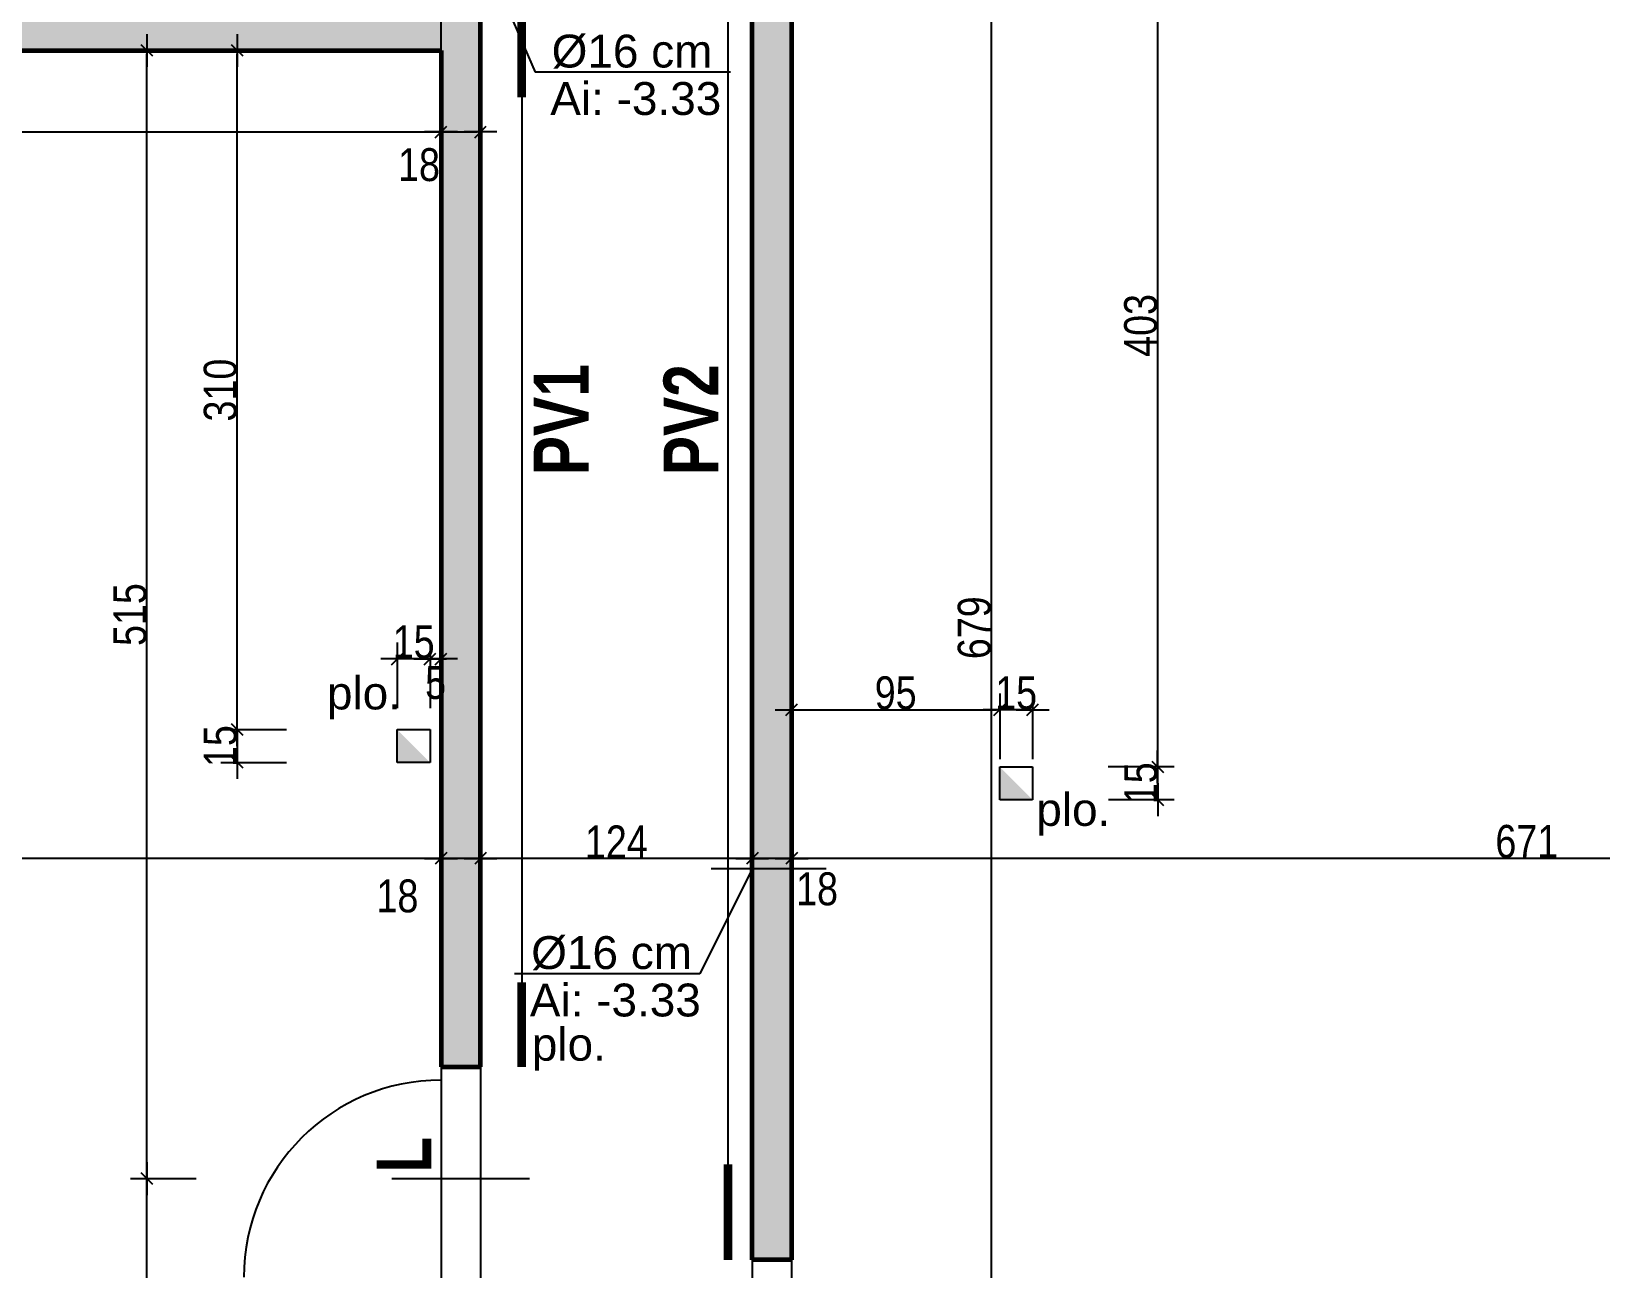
# Model space of a CAD drawing. Header units: millimetres. Extents: x -1921 to 5237, y 0 to 8595.
# Drawn here: x 821 to 1537, y 5737 to 6302 of the extents above; entities that cross this region are included whole.
import ezdxf
from ezdxf.enums import TextEntityAlignment as Align

# ---------------------------------------------------------------- set-up
doc = ezdxf.new("R2010")
doc.units = ezdxf.units.MM
doc.linetypes.add('CACHEX2', pattern=[19.05, 12.7, -6.35])
for name, color, linetype in [('01_cote_gen', 4, 'Continuous'), ('01_linteaux', 2, 'Continuous'), ('01_murs_sup', 2, 'CACHEX2'), ('01_poch_murs', 253, 'Continuous'), ('01_poch_poteaux', 250, 'Continuous'), ('01_resv', 32, 'Continuous'), ('01_texte', 230, 'Continuous'), ('AA_COTES', 2, 'Continuous')]:
    doc.layers.add(name, color=color, linetype=linetype)
doc.layers.add('01_murs_coup', color=5, linetype='Continuous', lineweight=60)
doc.styles.add('ARIAL', font='arial.ttf')
doc.styles.add('impact', font='impact.ttf')
doc.styles.add('STYLE2', font='ARIALN.TTF')
doc.dimstyles.new('JB50', dxfattribs={"dimscale": 0.1, "dimtxt": 150, "dimasz": 15, "dimexe": 0.1, "dimexo": 0.1, "dimgap": 0.09, "dimtad": 1, "dimdec": 1, "dimdsep": 46, "dimtxsty": 'STYLE2', "dimblk1": 'BOND_G', "dimblk2": 'BOND_D', "dimsah": 1, "dimcen": 1.5, "dimdle": 0.01, "dimse1": 1, "dimse2": 1, "dimclrd": 4, "dimclre": 2, "dimclrt": 6, "dimazin": 2, "dimtfac": 2.333333, "dimtdec": 1, "dimtix": 1, "dimtmove": 2, "dimatfit": 3, "dimldrblk": 'BOND_G', "dimfxl": 1, "dimtolj": 1, "dimtzin": 0, "dimarcsym": 0})
pattern_1 = [(135, (-32158.9156, 27422.237), (-11.2253202, 9e-16), [7.9375, -7.9375])]

# ---------------------------------------------------------------- blocks, each defined once
blk = doc.blocks.new('BOND_G')
at = {"layer": 'AA_COTES', "color": 0}
for p, q in [((0, -5), (0, 15)), ((5, 0), (-5, 0)), ((1.77, 1.77), (-1.77, -1.77))]:
    blk.add_line(p, q, dxfattribs=at)
blk = doc.blocks.new('BOND_D')
at = {"layer": 'AA_COTES', "color": 0}
for p, q in [((0, 5), (0, -15)), ((5, 0), (-5, 0)), ((-1.77, -1.77), (1.77, 1.77))]:
    blk.add_line(p, q, dxfattribs=at)
blk = doc.blocks.new('*D122')
at = {"layer": '01_cote_gen', "color": 4, "lineweight": -2, "transparency": 16777216}
blk.add_line((566.41, 6255.76), (1006.42, 6255.76), dxfattribs=at)
at = {"layer": 'DEFPOINTS', "color": 0}
for p in [(564.91, 6263.26), (1007.92, 6255.76), (1007.92, 6252.74)]:
    blk.add_point(p, dxfattribs=at)
at = {"layer": '01_cote_gen', "color": 4, "lineweight": -2, "transparency": 16777216, "xscale": 1.5, "yscale": 1.5, "zscale": 1.5, "rotation": 180}
blk.add_blockref('BOND_G', (564.91, 6255.76), dxfattribs=at)
at = {"layer": '01_cote_gen', "color": 4, "lineweight": -2, "transparency": 16777216, "xscale": 1.5, "yscale": 1.5, "zscale": 1.5}
blk.add_blockref('BOND_D', (1007.92, 6255.76), dxfattribs=at)
at = {"layer": '01_cote_gen', "color": 6, "transparency": 16777216, "insert": (786.42, 6263.42), "char_height": 15, "attachment_point": 5, "style": 'STYLE2'}
blk.add_mtext('\\A1;443', dxfattribs=at)
blk = doc.blocks.new('*D123')
at = {"layer": '01_cote_gen', "color": 4, "lineweight": -2, "transparency": 16777216}
blk.add_line((1009.42, 6255.76), (1024.42, 6255.76), dxfattribs=at)
at = {"layer": 'DEFPOINTS', "color": 0}
for p in [(1007.92, 6288.97), (1025.92, 6288.97), (1025.92, 6255.76)]:
    blk.add_point(p, dxfattribs=at)
at = {"layer": '01_cote_gen', "color": 4, "lineweight": -2, "transparency": 16777216, "xscale": 1.5, "yscale": 1.5, "zscale": 1.5, "rotation": 180}
blk.add_blockref('BOND_G', (1007.92, 6255.76), dxfattribs=at)
at = {"layer": '01_cote_gen', "color": 4, "lineweight": -2, "transparency": 16777216, "xscale": 1.5, "yscale": 1.5, "zscale": 1.5}
blk.add_blockref('BOND_D', (1025.92, 6255.76), dxfattribs=at)
at = {"layer": '01_cote_gen', "color": 6, "transparency": 16777216, "insert": (997.85, 6240.7), "char_height": 15, "attachment_point": 5, "style": 'STYLE2'}
blk.add_mtext('\\A1;18', dxfattribs=at)
blk = doc.blocks.new('*D405')
at = {"layer": '01_cote_gen', "color": 4, "lineweight": -2, "transparency": 16777216}
blk.add_line((873.69, 5477.41), (873.69, 5776.41), dxfattribs=at)
at = {"layer": 'DEFPOINTS', "color": 0}
for p in [(873.69, 5777.91), (985.52, 5777.91), (960.45, 5475.91)]:
    blk.add_point(p, dxfattribs=at)
at = {"layer": '01_cote_gen', "color": 4, "lineweight": -2, "transparency": 16777216, "xscale": 1.5, "yscale": 1.5, "zscale": 1.5}
for name, p, rotation in [('BOND_D', (873.69, 5777.91), 90), ('BOND_G', (873.69, 5475.91), 270)]:
    blk.add_blockref(name, p, dxfattribs=dict(at, rotation=rotation))
at = {"layer": '01_cote_gen', "color": 6, "transparency": 16777216, "insert": (866.03, 5626.91), "char_height": 15, "attachment_point": 5, "rotation": 90, "style": 'STYLE2'}
blk.add_mtext('\\A1;302', dxfattribs=at)
blk = doc.blocks.new('*D406')
at = {"layer": '01_cote_gen', "color": 4, "lineweight": -2, "transparency": 16777216}
blk.add_line((873.69, 5779.41), (873.69, 6291.41), dxfattribs=at)
at = {"layer": 'DEFPOINTS', "color": 0}
for p in [(873.69, 6292.91), (896.2, 6292.91), (896.19, 5777.91)]:
    blk.add_point(p, dxfattribs=at)
at = {"layer": '01_cote_gen', "color": 4, "lineweight": -2, "transparency": 16777216, "xscale": 1.5, "yscale": 1.5, "zscale": 1.5}
for name, p, rotation in [('BOND_D', (873.69, 6292.91), 90), ('BOND_G', (873.69, 5777.91), 270)]:
    blk.add_blockref(name, p, dxfattribs=dict(at, rotation=rotation))
at = {"layer": '01_cote_gen', "color": 6, "transparency": 16777216, "insert": (866.03, 6035.41), "char_height": 15, "attachment_point": 5, "rotation": 90, "style": 'STYLE2'}
blk.add_mtext('\\A1;515', dxfattribs=at)
blk = doc.blocks.new('*D422')
at = {"layer": '01_cote_gen', "color": 4, "lineweight": -2, "transparency": 16777216}
blk.add_line((1259, 6367.4), (1259, 5691.4), dxfattribs=at)
at = {"layer": 'DEFPOINTS', "color": 0}
for p in [(1240.86, 6368.9), (1190.32, 5689.9), (1259, 5689.9)]:
    blk.add_point(p, dxfattribs=at)
at = {"layer": '01_cote_gen', "color": 4, "lineweight": -2, "transparency": 16777216, "xscale": 1.5, "yscale": 1.5, "zscale": 1.5}
for name, p, rotation in [('BOND_G', (1259, 6368.9), 90), ('BOND_D', (1259, 5689.9), 270)]:
    blk.add_blockref(name, p, dxfattribs=dict(at, rotation=rotation))
at = {"layer": '01_cote_gen', "color": 6, "transparency": 16777216, "insert": (1251.33, 6029.4), "char_height": 15, "attachment_point": 5, "rotation": 90, "style": 'STYLE2'}
blk.add_mtext('\\A1;679', dxfattribs=at)
blk = doc.blocks.new('*D626')
at = {"layer": '01_cote_gen', "color": 4, "lineweight": -2, "transparency": 16777216}
blk.add_line((1837.42, 5924.1), (1169.42, 5924.1), dxfattribs=at)
at = {"layer": 'DEFPOINTS', "color": 0}
for p in [(1167.92, 5944.53), (1838.92, 5944.52), (1167.92, 5924.1)]:
    blk.add_point(p, dxfattribs=at)
at = {"layer": '01_cote_gen', "color": 4, "lineweight": -2, "transparency": 16777216, "xscale": 1.5, "yscale": 1.5, "zscale": 1.5, "rotation": 180}
blk.add_blockref('BOND_D', (1167.92, 5924.1), dxfattribs=at)
at = {"layer": '01_cote_gen', "color": 4, "lineweight": -2, "transparency": 16777216, "xscale": 1.5, "yscale": 1.5, "zscale": 1.5}
blk.add_blockref('BOND_G', (1838.92, 5924.1), dxfattribs=at)
at = {"layer": '01_cote_gen', "color": 6, "transparency": 16777216, "insert": (1503.42, 5931.77), "char_height": 15, "attachment_point": 5, "style": 'STYLE2'}
blk.add_mtext('\\A1;671', dxfattribs=at)
blk = doc.blocks.new('*D627')
at = {"layer": '01_cote_gen', "color": 4, "lineweight": -2, "transparency": 16777216}
blk.add_line((1166.42, 5924.1), (1151.42, 5924.1), dxfattribs=at)
at = {"layer": 'DEFPOINTS', "color": 0}
for p in [(1149.92, 5961.35), (1167.92, 5961.35), (1149.92, 5924.1)]:
    blk.add_point(p, dxfattribs=at)
at = {"layer": '01_cote_gen', "color": 4, "lineweight": -2, "transparency": 16777216, "xscale": 1.5, "yscale": 1.5, "zscale": 1.5, "rotation": 180}
blk.add_blockref('BOND_D', (1149.92, 5924.1), dxfattribs=at)
at = {"layer": '01_cote_gen', "color": 4, "lineweight": -2, "transparency": 16777216, "xscale": 1.5, "yscale": 1.5, "zscale": 1.5}
blk.add_blockref('BOND_G', (1167.92, 5924.1), dxfattribs=at)
at = {"layer": '01_cote_gen', "color": 6, "transparency": 16777216, "insert": (1179.51, 5910.12), "char_height": 15, "attachment_point": 5, "style": 'STYLE2'}
blk.add_mtext('\\A1;18', dxfattribs=at)
blk = doc.blocks.new('*D628')
at = {"layer": '01_cote_gen', "color": 4, "lineweight": -2, "transparency": 16777216}
blk.add_line((1148.42, 5924.1), (1027.42, 5924.1), dxfattribs=at)
at = {"layer": 'DEFPOINTS', "color": 0}
for p in [(1025.92, 5946.6), (1149.92, 5946.6), (1025.92, 5924.1)]:
    blk.add_point(p, dxfattribs=at)
at = {"layer": '01_cote_gen', "color": 4, "lineweight": -2, "transparency": 16777216, "xscale": 1.5, "yscale": 1.5, "zscale": 1.5, "rotation": 180}
blk.add_blockref('BOND_D', (1025.92, 5924.1), dxfattribs=at)
at = {"layer": '01_cote_gen', "color": 4, "lineweight": -2, "transparency": 16777216, "xscale": 1.5, "yscale": 1.5, "zscale": 1.5}
blk.add_blockref('BOND_G', (1149.92, 5924.1), dxfattribs=at)
at = {"layer": '01_cote_gen', "color": 6, "transparency": 16777216, "insert": (1087.92, 5931.64), "char_height": 15, "attachment_point": 5, "style": 'STYLE2'}
blk.add_mtext('\\A1;124', dxfattribs=at)
blk = doc.blocks.new('*D629')
at = {"layer": '01_cote_gen', "color": 4, "lineweight": -2, "transparency": 16777216}
blk.add_line((1024.42, 5924.1), (1009.42, 5924.1), dxfattribs=at)
at = {"layer": 'DEFPOINTS', "color": 0}
for p in [(1007.92, 5960.06), (1025.92, 5960.06), (1007.92, 5924.1)]:
    blk.add_point(p, dxfattribs=at)
at = {"layer": '01_cote_gen', "color": 4, "lineweight": -2, "transparency": 16777216, "xscale": 1.5, "yscale": 1.5, "zscale": 1.5, "rotation": 180}
blk.add_blockref('BOND_D', (1007.92, 5924.1), dxfattribs=at)
at = {"layer": '01_cote_gen', "color": 4, "lineweight": -2, "transparency": 16777216, "xscale": 1.5, "yscale": 1.5, "zscale": 1.5}
blk.add_blockref('BOND_G', (1025.92, 5924.1), dxfattribs=at)
at = {"layer": '01_cote_gen', "color": 6, "transparency": 16777216, "insert": (988.02, 5906.88), "char_height": 15, "attachment_point": 5, "style": 'STYLE2'}
blk.add_mtext('\\A1;18', dxfattribs=at)
blk = doc.blocks.new('*D630')
at = {"layer": '01_cote_gen', "color": 4, "lineweight": -2, "transparency": 16777216}
blk.add_line((1006.42, 5924.1), (566.41, 5924.1), dxfattribs=at)
at = {"layer": 'DEFPOINTS', "color": 0}
for p in [(564.91, 6007.92), (1007.92, 5974.29), (564.91, 5924.1)]:
    blk.add_point(p, dxfattribs=at)
at = {"layer": '01_cote_gen', "color": 4, "lineweight": -2, "transparency": 16777216, "xscale": 1.5, "yscale": 1.5, "zscale": 1.5, "rotation": 180}
blk.add_blockref('BOND_D', (564.91, 5924.1), dxfattribs=at)
at = {"layer": '01_cote_gen', "color": 4, "lineweight": -2, "transparency": 16777216, "xscale": 1.5, "yscale": 1.5, "zscale": 1.5}
blk.add_blockref('BOND_G', (1007.92, 5924.1), dxfattribs=at)
at = {"layer": '01_cote_gen', "color": 6, "transparency": 16777216, "insert": (786.42, 5931.77), "char_height": 15, "attachment_point": 5, "style": 'STYLE2'}
blk.add_mtext('\\A1;443', dxfattribs=at)
blk = doc.blocks.new('*D771')
at = {"layer": '01_cote_gen', "color": 4, "lineweight": -2, "transparency": 16777216}
for p, q in [((914.9, 5984.38), (914.9, 5985.88)), ((914.9, 5982.88), (914.9, 5967.88)), ((914.9, 5966.38), (914.9, 5964.88))]:
    blk.add_line(p, q, dxfattribs=at)
at = {"layer": 'DEFPOINTS', "color": 0}
for p in [(987.93, 5982.88), (914.9, 5967.88), (987.93, 5967.88)]:
    blk.add_point(p, dxfattribs=at)
at = {"layer": '01_cote_gen', "color": 4, "lineweight": -2, "transparency": 16777216, "xscale": 1.5, "yscale": 1.5, "zscale": 1.5}
for name, p, rotation in [('BOND_G', (914.9, 5982.88), 270), ('BOND_D', (914.9, 5967.88), 90)]:
    blk.add_blockref(name, p, dxfattribs=dict(at, rotation=rotation))
at = {"layer": '01_cote_gen', "color": 6, "transparency": 16777216, "insert": (907.23, 5975.38), "char_height": 15, "attachment_point": 5, "rotation": 90, "style": 'STYLE2'}
blk.add_mtext('\\A1;15', dxfattribs=at)
blk = doc.blocks.new('*D772')
at = {"layer": '01_cote_gen', "color": 4, "lineweight": -2, "transparency": 16777216}
blk.add_line((914.9, 5984.38), (914.9, 6291.41), dxfattribs=at)
at = {"layer": 'DEFPOINTS', "color": 0}
for p in [(914.9, 6292.91), (918.34, 6292.91), (937.4, 5982.88)]:
    blk.add_point(p, dxfattribs=at)
at = {"layer": '01_cote_gen', "color": 4, "lineweight": -2, "transparency": 16777216, "xscale": 1.5, "yscale": 1.5, "zscale": 1.5}
for name, p, rotation in [('BOND_D', (914.9, 6292.91), 90), ('BOND_G', (914.9, 5982.88), 270)]:
    blk.add_blockref(name, p, dxfattribs=dict(at, rotation=rotation))
at = {"layer": '01_cote_gen', "color": 6, "transparency": 16777216, "insert": (907.23, 6137.89), "char_height": 15, "attachment_point": 5, "rotation": 90, "style": 'STYLE2'}
blk.add_mtext('\\A1;310', dxfattribs=at)
blk = doc.blocks.new('*D773')
at = {"layer": '01_cote_gen', "color": 4, "lineweight": -2, "transparency": 16777216}
for p, q in [((986.43, 6015.19), (984.93, 6015.19)), ((1002.93, 6015.19), (987.93, 6015.19)), ((1004.43, 6015.19), (1005.93, 6015.19))]:
    blk.add_line(p, q, dxfattribs=at)
at = {"layer": 'DEFPOINTS', "color": 0}
for p in [(987.93, 6015.19), (987.93, 5982.88), (1002.93, 5982.88)]:
    blk.add_point(p, dxfattribs=at)
at = {"layer": '01_cote_gen', "color": 4, "lineweight": -2, "transparency": 16777216, "xscale": 1.5, "yscale": 1.5, "zscale": 1.5}
blk.add_blockref('BOND_D', (987.93, 6015.19), dxfattribs=at)
at = {"layer": '01_cote_gen', "color": 4, "lineweight": -2, "transparency": 16777216, "xscale": 1.5, "yscale": 1.5, "zscale": 1.5, "rotation": 180}
blk.add_blockref('BOND_G', (1002.93, 6015.19), dxfattribs=at)
at = {"layer": '01_cote_gen', "color": 6, "transparency": 16777216, "insert": (995.43, 6022.86), "char_height": 15, "attachment_point": 5, "style": 'STYLE2'}
blk.add_mtext('\\A1;15', dxfattribs=at)
blk = doc.blocks.new('*D774')
at = {"layer": '01_cote_gen', "color": 4, "lineweight": -2, "transparency": 16777216}
blk.add_line((1004.43, 6015.19), (1006.42, 6015.19), dxfattribs=at)
at = {"layer": 'DEFPOINTS', "color": 0}
for p in [(1007.92, 6015.19), (1002.93, 6007.69), (1007.92, 6007.69)]:
    blk.add_point(p, dxfattribs=at)
at = {"layer": '01_cote_gen', "color": 4, "lineweight": -2, "transparency": 16777216, "xscale": 1.5, "yscale": 1.5, "zscale": 1.5, "rotation": 180}
blk.add_blockref('BOND_G', (1002.93, 6015.19), dxfattribs=at)
at = {"layer": '01_cote_gen', "color": 4, "lineweight": -2, "transparency": 16777216, "xscale": 1.5, "yscale": 1.5, "zscale": 1.5}
blk.add_blockref('BOND_D', (1007.92, 6015.19), dxfattribs=at)
at = {"layer": '01_cote_gen', "color": 6, "transparency": 16777216, "insert": (1005.43, 6004.28), "char_height": 15, "attachment_point": 5, "style": 'STYLE2'}
blk.add_mtext('\\A1;5', dxfattribs=at)
blk = doc.blocks.new('*D775')
at = {"layer": '01_cote_gen', "color": 4, "lineweight": -2, "transparency": 16777216}
for p, q in [((1335.01, 5967.41), (1335.01, 5968.91)), ((1335.01, 5950.91), (1335.01, 5965.91)), ((1335.01, 5949.41), (1335.01, 5947.91))]:
    blk.add_line(p, q, dxfattribs=at)
at = {"layer": 'DEFPOINTS', "color": 0}
for p in [(1325.79, 5965.91), (1335.01, 5965.91), (1325.79, 5950.91)]:
    blk.add_point(p, dxfattribs=at)
at = {"layer": '01_cote_gen', "color": 4, "lineweight": -2, "transparency": 16777216, "xscale": 1.5, "yscale": 1.5, "zscale": 1.5}
for name, p, rotation in [('BOND_D', (1335.01, 5965.91), 270), ('BOND_G', (1335.01, 5950.91), 90)]:
    blk.add_blockref(name, p, dxfattribs=dict(at, rotation=rotation))
at = {"layer": '01_cote_gen', "color": 6, "transparency": 16777216, "insert": (1327.34, 5958.41), "char_height": 15, "attachment_point": 5, "rotation": 90, "style": 'STYLE2'}
blk.add_mtext('\\A1;15', dxfattribs=at)
blk = doc.blocks.new('*D776')
at = {"layer": '01_cote_gen', "color": 4, "lineweight": -2, "transparency": 16777216}
blk.add_line((1334.92, 6367.4), (1334.92, 5967.41), dxfattribs=at)
at = {"layer": 'DEFPOINTS', "color": 0}
for p in [(1326.44, 6368.9), (1312.51, 5965.91), (1334.92, 5965.91)]:
    blk.add_point(p, dxfattribs=at)
at = {"layer": '01_cote_gen', "color": 4, "lineweight": -2, "transparency": 16777216, "xscale": 1.5, "yscale": 1.5, "zscale": 1.5}
for name, p, rotation in [('BOND_G', (1334.92, 6368.9), 90), ('BOND_D', (1334.92, 5965.91), 270)]:
    blk.add_blockref(name, p, dxfattribs=dict(at, rotation=rotation))
at = {"layer": '01_cote_gen', "color": 6, "transparency": 16777216, "insert": (1327.26, 6167.4), "char_height": 15, "attachment_point": 5, "rotation": 90, "style": 'STYLE2'}
blk.add_mtext('\\A1;403', dxfattribs=at)
blk = doc.blocks.new('*D777')
at = {"layer": '01_cote_gen', "color": 4, "lineweight": -2, "transparency": 16777216}
blk.add_line((1169.42, 5991.94), (1261.38, 5991.94), dxfattribs=at)
at = {"layer": 'DEFPOINTS', "color": 0}
for p in [(1262.88, 5991.94), (1167.92, 5978.58), (1262.88, 5965.91)]:
    blk.add_point(p, dxfattribs=at)
at = {"layer": '01_cote_gen', "color": 4, "lineweight": -2, "transparency": 16777216, "xscale": 1.5, "yscale": 1.5, "zscale": 1.5, "rotation": 180}
blk.add_blockref('BOND_G', (1167.92, 5991.94), dxfattribs=at)
at = {"layer": '01_cote_gen', "color": 4, "lineweight": -2, "transparency": 16777216, "xscale": 1.5, "yscale": 1.5, "zscale": 1.5}
blk.add_blockref('BOND_D', (1262.88, 5991.94), dxfattribs=at)
at = {"layer": '01_cote_gen', "color": 6, "transparency": 16777216, "insert": (1215.4, 5999.61), "char_height": 15, "attachment_point": 5, "style": 'STYLE2'}
blk.add_mtext('\\A1;95', dxfattribs=at)
blk = doc.blocks.new('*D778')
at = {"layer": '01_cote_gen', "color": 4, "lineweight": -2, "transparency": 16777216}
for p, q in [((1261.38, 5991.94), (1259.88, 5991.94)), ((1277.88, 5991.94), (1262.88, 5991.94)), ((1279.38, 5991.94), (1280.88, 5991.94))]:
    blk.add_line(p, q, dxfattribs=at)
at = {"layer": 'DEFPOINTS', "color": 0}
for p in [(1262.88, 5991.94), (1262.88, 5984.44), (1277.88, 0)]:
    blk.add_point(p, dxfattribs=at)
at = {"layer": '01_cote_gen', "color": 4, "lineweight": -2, "transparency": 16777216, "xscale": 1.5, "yscale": 1.5, "zscale": 1.5}
blk.add_blockref('BOND_D', (1262.88, 5991.94), dxfattribs=at)
at = {"layer": '01_cote_gen', "color": 4, "lineweight": -2, "transparency": 16777216, "xscale": 1.5, "yscale": 1.5, "zscale": 1.5, "rotation": 180}
blk.add_blockref('BOND_G', (1277.88, 5991.94), dxfattribs=at)
at = {"layer": '01_cote_gen', "color": 6, "transparency": 16777216, "insert": (1270.38, 5999.61), "char_height": 15, "attachment_point": 5, "style": 'STYLE2'}
blk.add_mtext('\\A1;15', dxfattribs=at)

msp = doc.modelspace()

# ---------------------------------------------------------------- hatches: boundary and pattern name
at = {"layer": '01_murs_sup', "ltscale": 2}
h = msp.add_hatch(dxfattribs=at)
h.set_pattern_fill('DASH', color=256, scale=2.5, angle=135)
h.set_pattern_definition(pattern_1)
h.paths.add_polyline_path([(336.91, 6995.9), (320.91, 6995.9), (320.91, 6993.91), (320.9, 6993.91), (320.9, 6973.91), (320.91, 6973.91), (320.93, 6292.92), (548.91, 6292.92), (548.91, 6272.91), (564.91, 6272.91), (564.91, 6292.91), (1007.92, 6292.91), (1007.92, 5828.91), (1025.92, 5828.91), (1025.92, 6561.91), (1007.92, 6561.91), (1007.92, 6310.91), (336.93, 6310.91)])
h = msp.add_hatch(dxfattribs=at)
h.set_pattern_fill('DASH', color=256, scale=2.5, angle=135)
h.set_pattern_definition(pattern_1)
h.paths.add_polyline_path([(1855.99, 6838.91), (1854.92, 6838.91), (1838.92, 6840.91), (1838.92, 6386.9), (1167.92, 6386.9), (1167.92, 6686.9), (1149.92, 6686.9), (1149.92, 5740.9), (1167.92, 5740.9), (1167.92, 6368.9), (1838.92, 6368.9), (1838.92, 6261.91), (1854.92, 6261.91), (1854.92, 6818.91), (1855.99, 6818.91)])
at = {"layer": '01_poch_murs'}
h = msp.add_hatch(color=256, dxfattribs=at)
h.dxf.hatch_style = 1
h.paths.add_polyline_path([(751.92, 7315.9), (573.92, 7315.9), (573.92, 7299.9), (751.92, 7299.9)])
h.paths.add_polyline_path([(1143.92, 7315.9), (933.92, 7315.9), (933.92, 7299.9), (1078.92, 7299.9), (1078.92, 6836.9), (1007.92, 6836.9), (1007.92, 6673.9), (1025.92, 6673.9), (1025.92, 6818.9), (1149.92, 6818.9), (1149.92, 6740.9), (1167.92, 6740.9), (1167.92, 6836.9), (1096.92, 6836.9), (1096.92, 7299.9), (1143.92, 7299.9)])
h.paths.add_polyline_path([(1025.92, 6571.91), (1007.92, 6571.91), (1007.92, 6310.91), (336.92, 6310.91), (336.92, 6400.92), (320.92, 6400.92), (320.92, 6292.92), (548.91, 6292.92), (548.91, 6272.91), (564.91, 6272.91), (564.91, 6292.91), (1007.92, 6292.91), (1007.92, 6310.91), (1025.92, 6310.91)])
at = {"layer": '01_poch_poteaux'}
h = msp.add_hatch(color=256, dxfattribs=at)
h.dxf.hatch_style = 1
h.paths.add_polyline_path([(1167.92, 6638.9), (1149.92, 6638.9), (1149.92, 6439.95), (1167.92, 6439.95)])
h.paths.add_polyline_path([(1167.92, 6439.95), (1149.92, 6439.95), (1149.92, 6386.9), (1167.92, 6386.9)])
h.paths.add_polyline_path([(1167.92, 6386.9), (1149.92, 6386.9), (1149.92, 5919.42), (1167.92, 5919.42), (1167.92, 6368.9)])
h.paths.add_polyline_path([(1167.92, 5919.42), (1149.92, 5919.42), (1149.92, 5740.9), (1167.92, 5740.9)])
h = msp.add_hatch(color=256, dxfattribs=at)
h.dxf.hatch_style = 1
h.paths.add_polyline_path([(1025.92, 6310.91), (1007.92, 6310.91), (1007.92, 6292.91), (1007.92, 5828.91), (1025.92, 5828.91)])
h.paths.add_polyline_path([(996.91, 5988.75), (1013.97, 5988.75), (1013.97, 6019.97), (996.91, 6019.97)], flags=9)

# ---------------------------------------------------------------- linework, layer by layer
at = {"layer": '01_linteaux'}
for p, q in [((1007.92, 5828.91), (1007.92, 5726.91)), ((1025.92, 5828.91), (1025.92, 5726.91)), ((985.52, 5777.91), (1048.33, 5777.91)), ((1149.92, 5740.9), (1149.92, 5638.9)), ((1167.92, 5740.9), (1167.92, 5638.9))]:
    msp.add_line(p, q, dxfattribs=at)
msp.add_arc((1007.92, 5732.91), 90, 89.99948, 179.99947, dxfattribs=at)
at = {"layer": '01_murs_coup'}
for p, q in [((1149.92, 5740.9), (1149.92, 6638.9)), ((1025.92, 5828.91), (1025.92, 6571.91)), ((1167.92, 6368.9), (1167.92, 5740.9)), ((564.91, 6292.91), (1007.92, 6292.91)), ((1007.92, 6292.91), (1007.92, 5828.91)), ((1007.92, 5828.91), (1025.92, 5828.91)), ((1167.92, 5740.9), (1149.92, 5740.9))]:
    msp.add_line(p, q, dxfattribs=at)
at = {"layer": '01_murs_sup', "ltscale": 2}
for p, q in [((1149.92, 5740.9), (1149.92, 6686.9)), ((1025.92, 5828.91), (1025.92, 6561.91)), ((1167.92, 6368.9), (1167.92, 5740.9)), ((564.91, 6292.91), (1007.92, 6292.91)), ((1007.92, 6292.91), (1007.92, 5828.91)), ((1007.92, 5828.91), (1025.92, 5828.91)), ((1167.92, 5740.9), (1149.92, 5740.9))]:
    msp.add_line(p, q, dxfattribs=at)
at = {"layer": '01_poch_poteaux'}
msp.add_line((1007.92, 6292.91), (1007.92, 6310.91), dxfattribs=at)
at = {"layer": '01_resv'}
for p, q in [((987.93, 5967.88), (987.93, 5982.88)), ((987.93, 5982.88), (1002.93, 5982.88)), ((1002.93, 5982.88), (1002.93, 5967.88)), ((1002.93, 5967.88), (987.93, 5967.88)), ((1262.88, 5950.91), (1262.88, 5965.91)), ((1262.88, 5965.91), (1277.88, 5965.91)), ((1277.88, 5965.91), (1277.88, 5950.91)), ((1277.88, 5950.91), (1262.88, 5950.91)), ((1183.62, 5919.42), (1131.26, 5919.42))]:
    msp.add_line(p, q, dxfattribs=at)
for points in [[(1002.93, 5967.88), (987.93, 5967.88), (987.93, 5982.88)], [(1277.88, 5950.91), (1262.88, 5950.91), (1262.88, 5965.91)], [(1149.92, 5911.42), (1167.92, 5911.42), (1167.92, 5927.42), (1149.92, 5927.42)]]:
    msp.add_solid(points, dxfattribs=at)
at = {"layer": '01_texte'}
for p, q in [((1138.83, 6386.56), (1138.83, 5740.8)), ((1025.92, 6340.94), (1050.85, 6282.99)), ((1044.71, 6311.96), (1044.71, 5828.91)), ((1139.97, 6282.99), (1050.85, 6282.99)), ((1149.92, 5919.42), (1126.07, 5871.45)), ((1126.07, 5871.45), (1041.51, 5871.45))]:
    msp.add_line(p, q, dxfattribs=at)
at = {"layer": '01_texte', "const_width": 4}
for points in [[(1044.71, 6311.96), (1044.71, 6271.56)], [(1044.71, 5828.91), (1044.71, 5867.6)], [(1138.83, 5740.8), (1138.83, 5784.52)]]:
    msp.add_lwpolyline(points, dxfattribs=at)

# ---------------------------------------------------------------- texts
at = {"layer": '01_texte', "style": 'ARIAL'}
for s, p in [('%%C16 cm', (1058.41, 6285.14)), ('Ai: -3.33', (1057.78, 6263.49)), ('plo.', (955.85, 5992.11)), ('plo.', (1279.59, 5938.96)), ('%%C16 cm', (1049.07, 5873.61)), ('Ai: -3.33', (1048.44, 5851.96)), ('plo.', (1049.35, 5831.78))]:
    msp.add_text(s, height=15, dxfattribs=at).set_placement(p)
at = {"layer": '01_texte', "style": 'impact'}
for s, p in [('PV1', (1082.71, 6124.37)), ('PV2', (1141.98, 6124.37)), ('L ', (1010.98, 5792.58))]:
    msp.add_text(s, height=25, rotation=90, dxfattribs=at).set_placement(p, align=Align.BOTTOM_CENTER)

# ---------------------------------------------------------------- dimensions: what is measured, and where the dimension line sits
at = {"layer": '01_cote_gen'}
for base, p1, p2, picture, middle in [((1259, 5689.9), (1240.86, 6368.9), (1190.32, 5689.9), '*D422', (1251.33, 6029.4)), ((1334.92, 5965.91), (1326.44, 6368.9), (1312.51, 5965.91), '*D776', (1327.26, 6167.4)), ((873.69, 6292.91), (896.19, 5777.91), (896.2, 6292.91), '*D406', (866.03, 6035.41)), ((914.9, 6292.91), (937.4, 5982.88), (918.34, 6292.91), '*D772', (907.23, 6137.89)), ((914.9, 5967.88), (987.93, 5982.88), (987.93, 5967.88), '*D771', (907.23, 5975.38)), ((1335.01, 5965.91), (1325.79, 5950.91), (1325.79, 5965.91), '*D775', (1327.34, 5958.41)), ((873.69, 5777.91), (960.45, 5475.91), (985.52, 5777.91), '*D405', (866.03, 5626.91))]:
    dim = msp.add_linear_dim(base=base, p1=p1, p2=p2, angle=90, dimstyle='JB50', dxfattribs=at)
    dim.commit()
    dim.dimension.update_dxf_attribs({"geometry": picture, "text_midpoint": middle})
for base, p1, p2, picture, middle in [((1025.92, 6255.76), (1007.92, 6288.97), (1025.92, 6288.97), '*D123', (997.85, 6240.7)), ((1007.92, 6015.19), (1002.93, 6007.69), (1007.92, 6007.69), '*D774', (1005.43, 6004.28)), ((1007.92, 5924.1), (1025.92, 5960.06), (1007.92, 5960.06), '*D629', (988.02, 5906.88)), ((1149.92, 5924.1), (1167.92, 5961.35), (1149.92, 5961.35), '*D627', (1179.51, 5910.12))]:
    dim = msp.add_linear_dim(base=base, p1=p1, p2=p2, dimstyle='JB50', dxfattribs=at)
    dim.commit()
    dim.dimension.update_dxf_attribs({"geometry": picture, "text_midpoint": middle, "dimtype": 160})
for base, p1, p2, picture, middle in [((1007.92, 6255.76), (564.91, 6263.26), (1007.92, 6252.74), '*D122', (786.42, 6263.42)), ((987.93, 6015.19), (1002.93, 5982.88), (987.93, 5982.88), '*D773', (995.43, 6022.86)), ((1262.88, 5991.94), (1167.92, 5978.58), (1262.88, 5965.91), '*D777', (1215.4, 5999.61)), ((1262.88, 5991.94), (1277.88, 0), (1262.88, 5984.44), '*D778', (1270.38, 5999.61)), ((564.91, 5924.1), (1007.92, 5974.29), (564.91, 6007.92), '*D630', (786.42, 5931.77)), ((1025.92, 5924.1), (1149.92, 5946.6), (1025.92, 5946.6), '*D628', (1087.92, 5931.64)), ((1167.92, 5924.1), (1838.92, 5944.52), (1167.92, 5944.53), '*D626', (1503.42, 5931.77))]:
    dim = msp.add_linear_dim(base=base, p1=p1, p2=p2, dimstyle='JB50', dxfattribs=at)
    dim.commit()
    dim.dimension.update_dxf_attribs({"geometry": picture, "text_midpoint": middle})

doc.saveas('drawing.dxf')
